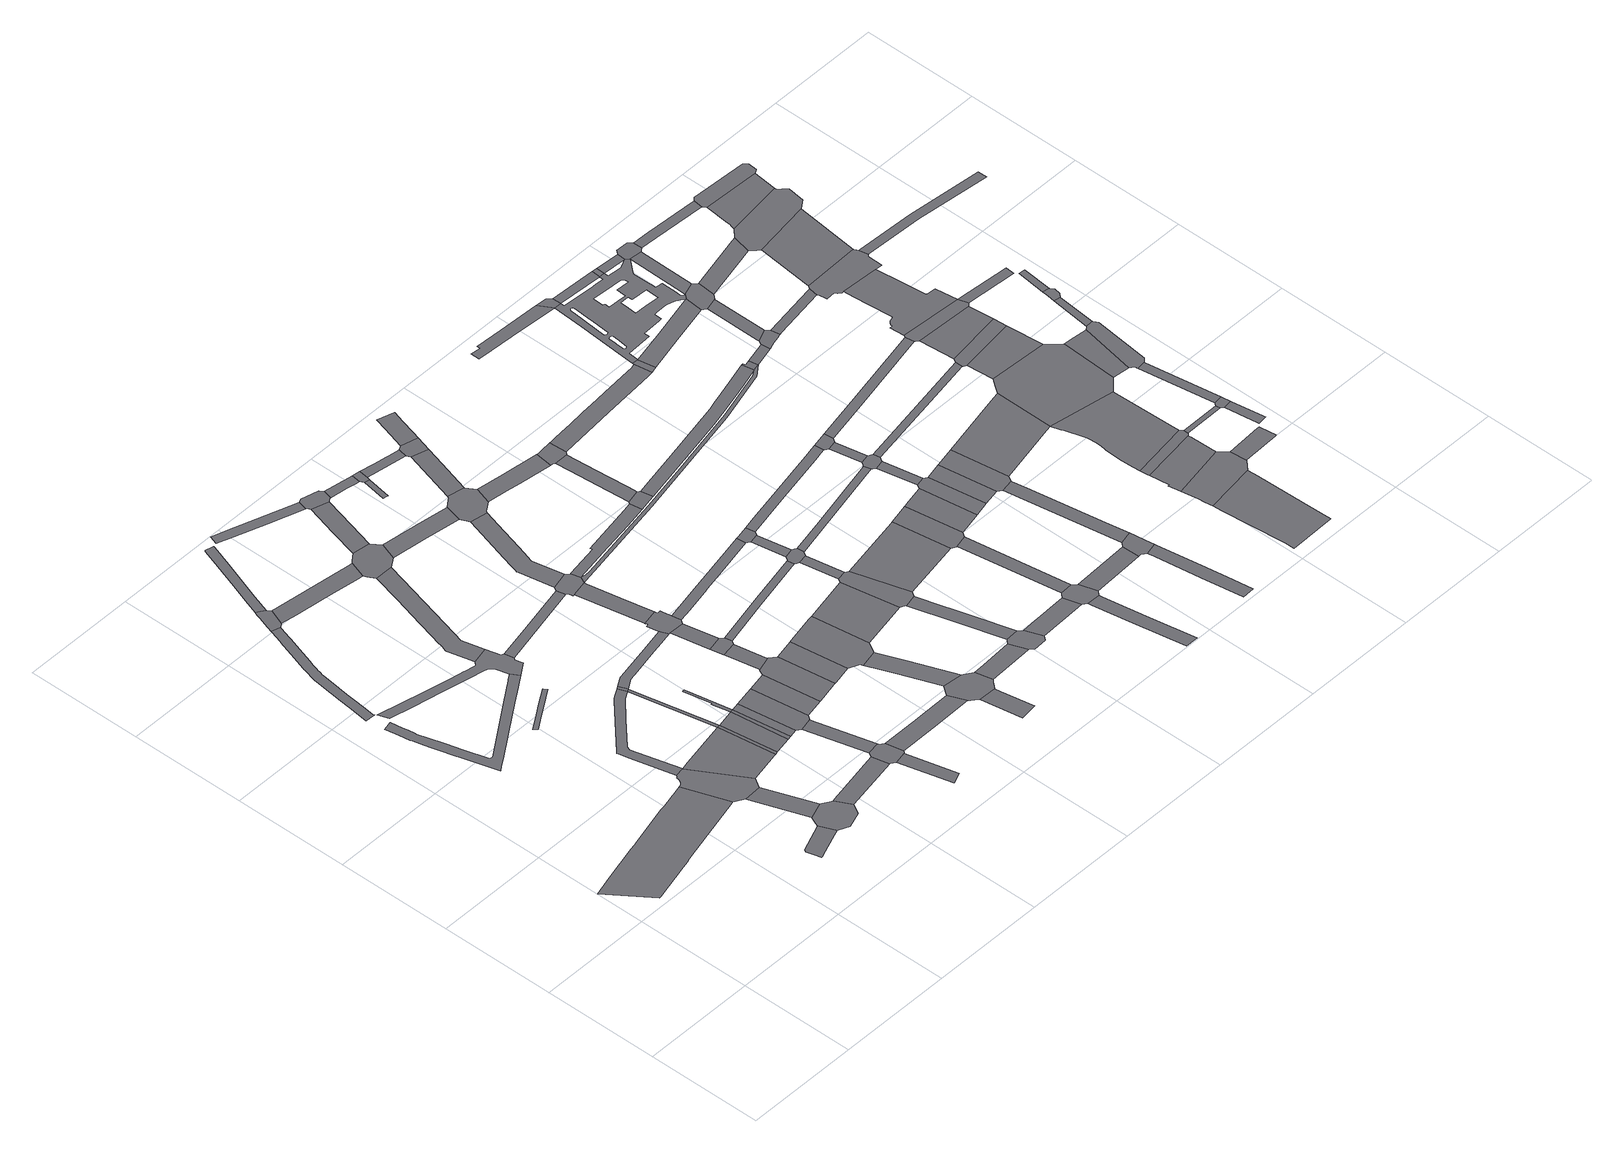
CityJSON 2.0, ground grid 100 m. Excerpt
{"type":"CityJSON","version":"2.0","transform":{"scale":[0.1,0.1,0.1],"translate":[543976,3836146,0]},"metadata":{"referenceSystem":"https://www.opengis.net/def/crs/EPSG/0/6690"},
"CityObjects":{
"road1":{"type":"Road","geometry":[{"type":"MultiSurface","lod":"1","boundaries":[[[0,1,2,3,4,5,6,7,8,9,10,11,12,13,14,15,16,17]]]}]},
"road2":{"type":"Road","attributes":{"RoadStructureAttribute.sectionType":"1"},"geometry":[{"type":"MultiSurface","lod":"1","boundaries":[[[18,19,20,21,22,23,24,25,26]]]}]},
"road3":{"type":"Road","attributes":{"RoadStructureAttribute.sectionType":"1"},"geometry":[{"type":"MultiSurface","lod":"1","boundaries":[[[27,28,29,30,31,32,33,34,35,36,37,38,39,40,41,42,43,44,45,46,47,48,49,50,51,52,53,54,55,56,57,58,59,60,61,62,63,64,65]]]}]},
"road4":{"type":"Road","attributes":{"RoadStructureAttribute.sectionType":"1"},"geometry":[{"type":"MultiSurface","lod":"1","boundaries":[[[66,67,68,69,70,71,72,73,74,75,76,77,78,79,80,81,82,83,84,85,86,87,88,89,90,91,92,93,94,95,96,97,98,99,100,101,102,103,104]]]}]},
"road5":{"type":"Road","geometry":[{"type":"MultiSurface","lod":"1","boundaries":[[[105,106,107,108,109,110,111,112,113,114,115,116,117,118,119,120,0,17,121,122,123,124,125]]]}]},
"road6":{"type":"Road","attributes":{"RoadStructureAttribute.sectionType":"1"},"geometry":[{"type":"MultiSurface","lod":"1","boundaries":[[[123,122,126,127,128]]]}]},
"road7":{"type":"Road","attributes":{"RoadStructureAttribute.sectionType":"1"},"geometry":[{"type":"MultiSurface","lod":"1","boundaries":[[[129,130,131,132,133,134,135,136,137,138,139,140,141,142,143,144,145,146,147,148,149,150,104,103,151,152,153,154,155,156,157,158,159]]]}]},
"road8":{"type":"Road","geometry":[{"type":"MultiSurface","lod":"1","boundaries":[[[160,128,127,161,162,163,18,26,164,165,166,167,168]]]}]},
"road9":{"type":"Road","geometry":[{"type":"MultiSurface","lod":"1","boundaries":[[[169,170,171,172,173,174,175,176,177]]]}]},
"road10":{"type":"Road","geometry":[{"type":"MultiSurface","lod":"1","boundaries":[[[178,179,180,181,182,27,65,183,184,185,186]]]}]},
"road11":{"type":"Road","attributes":{"RoadStructureAttribute.sectionType":"1"},"geometry":[{"type":"MultiSurface","lod":"1","boundaries":[[[187,188,189,190,191,192,193,194,195,196,106,105,197,198,199,200,201,202,203,204,205,206]]]}]},
"road12":{"type":"Road","attributes":{"RoadStructureAttribute.sectionType":"1"},"geometry":[{"type":"MultiSurface","lod":"1","boundaries":[[[207,208,209,105,125,210,211]]]}]},
"road13":{"type":"Road","attributes":{"RoadStructureAttribute.sectionType":"1"},"geometry":[{"type":"MultiSurface","lod":"1","boundaries":[[[212,213,214,215,216,178,186,217,218,219,220,221]]]}]},
"road14":{"type":"Road","attributes":{"RoadStructureAttribute.sectionType":"1"},"geometry":[{"type":"MultiSurface","lod":"1","boundaries":[[[222,223,168,167,224]]]}]},
"road15":{"type":"Road","geometry":[{"type":"MultiSurface","lod":"1","boundaries":[[[225,207,211,226]]]}]},
"road16":{"type":"Road","attributes":{"RoadStructureAttribute.sectionType":"1"},"geometry":[{"type":"MultiSurface","lod":"1","boundaries":[[[227,228,229,230,231,185,184,232,233,234,235,236,237,238,239]]]}]},
"road17":{"type":"Road","attributes":{"RoadStructureAttribute.sectionType":"1"},"geometry":[{"type":"MultiSurface","lod":"1","boundaries":[[[240,206,207,225]]]}]},
"road18":{"type":"Road","attributes":{"RoadStructureAttribute.sectionType":"1"},"geometry":[{"type":"MultiSurface","lod":"1","boundaries":[[[241,242,225,226,243]]]}]},
"road19":{"type":"Road","geometry":[{"type":"MultiSurface","lod":"1","boundaries":[[[244,187,206,240,245]]]}]},
"road20":{"type":"Road","geometry":[{"type":"MultiSurface","lod":"1","boundaries":[[[246,241,243,247]]]}]},
"road21":{"type":"Road","attributes":{"RoadStructureAttribute.sectionType":"1"},"geometry":[{"type":"MultiSurface","lod":"1","boundaries":[[[248,249,250,251,252,253,254,255,256,257,159,158,258,259,260,261,262,263,264]]]}]},
"road22":{"type":"Road","attributes":{"RoadStructureAttribute.sectionType":"1"},"geometry":[{"type":"MultiSurface","lod":"1","boundaries":[[[265,266,246,247,267]]]}]},
"road23":{"type":"Road","attributes":{"RoadStructureAttribute.sectionType":"1"},"geometry":[{"type":"MultiSurface","lod":"1","boundaries":[[[268,269,270,271,272,241,246]]]}]},
"road24":{"type":"Road","attributes":{"RoadStructureAttribute.sectionType":"1"},"geometry":[{"type":"MultiSurface","lod":"1","boundaries":[[[273,274,275,276]]]}]},
"road25":{"type":"Road","geometry":[{"type":"MultiSurface","lod":"1","boundaries":[[[277,278,279,280,281,222,224,282,283,274,273,284,285,286,287]]]}]},
"road26":{"type":"Road","attributes":{"RoadStructureAttribute.sectionType":"1"},"geometry":[{"type":"MultiSurface","lod":"1","boundaries":[[[288,289,279,278]]]}]},
"road27":{"type":"Road","geometry":[{"type":"MultiSurface","lod":"1","boundaries":[[[290,265,267,291,289,288,292,293]]]}]},
"road28":{"type":"Road","attributes":{"RoadStructureAttribute.sectionType":"1"},"geometry":[{"type":"MultiSurface","lod":"1","boundaries":[[[294,295,296,297,298,299,244,245,300,301,302,303,304]]]}]},
"road29":{"type":"Road","attributes":{"RoadStructureAttribute.sectionType":"1"},"geometry":[{"type":"MultiSurface","lod":"1","boundaries":[[[305,306,307,155,154,308,309]]]}]},
"road30":{"type":"Road","attributes":{"RoadStructureAttribute.sectionType":"1"},"geometry":[{"type":"MultiSurface","lod":"1","boundaries":[[[310,290,293,311]]]}]},
"road31":{"type":"Road","geometry":[{"type":"MultiSurface","lod":"1","boundaries":[[[312,313,239,238,314,248,264,315,316,317]]]}]},
"road32":{"type":"Road","attributes":{"RoadStructureAttribute.sectionType":"1"},"geometry":[{"type":"MultiSurface","lod":"1","boundaries":[[[318,319,320,321,322,323,324,325]]]}]},
"road33":{"type":"Road","attributes":{"RoadStructureAttribute.sectionType":"1"},"geometry":[{"type":"MultiSurface","lod":"1","boundaries":[[[326,327,328,287,286,329,330,331]]]}]},
"road34":{"type":"Road","geometry":[{"type":"MultiSurface","lod":"1","boundaries":[[[332,333,310,311,334,335,336,337]]]}]},
"road35":{"type":"Road","attributes":{"RoadStructureAttribute.sectionType":"1"},"geometry":[{"type":"MultiSurface","lod":"1","boundaries":[[[338,339,312,317,340,341]]]}]},
"road36":{"type":"Road","attributes":{"RoadStructureAttribute.sectionType":"1"},"geometry":[{"type":"MultiSurface","lod":"1","boundaries":[[[342,343,344,345,346,347,333,332]]]}]},
"road37":{"type":"Road","geometry":[{"type":"MultiSurface","lod":"1","boundaries":[[[348,349,350,351,344,343,352,353,354]]]}]},
"road38":{"type":"Road","attributes":{"RoadStructureAttribute.sectionType":"1"},"geometry":[{"type":"MultiSurface","lod":"1","boundaries":[[[355,351,350,356]]]}]},
"road39":{"type":"Road","geometry":[{"type":"MultiSurface","lod":"1","boundaries":[[[357,358,359,360,361,362,363,364,365,366,367,368,369,370,371,294,304,372,355,356,373,374,375,376]]]}]},
"road40":{"type":"Road","attributes":{"RoadStructureAttribute.sectionType":"7"},"geometry":[{"type":"MultiSurface","lod":"1","boundaries":[[[377,378,379,380,381,382,383,384,385,386,387,388,389,366,365]]]}]},
"road41":{"type":"Road","geometry":[{"type":"MultiSurface","lod":"1","boundaries":[[[390,391,305,309,392,393,384,383,394,395]]]}]},
"road42":{"type":"Road","attributes":{"RoadStructureAttribute.sectionType":"1"},"geometry":[{"type":"MultiSurface","lod":"1","boundaries":[[[396,337,336,397,398]]]}]},
"road43":{"type":"Road","geometry":[{"type":"MultiSurface","lod":"1","boundaries":[[[399,400,325,324,401,338,341,402,403,404,405,406]]]}]},
"road44":{"type":"Road","attributes":{"RoadStructureAttribute.sectionType":"1"},"geometry":[{"type":"MultiSurface","lod":"1","boundaries":[[[407,316,315,408,409,410]]]}]},
"road45":{"type":"Road","attributes":{"RoadStructureAttribute.sectionType":"1"},"geometry":[{"type":"MultiSurface","lod":"1","boundaries":[[[411,412,413,414,415,416,417,418,391,390,419,420,421,422,423]]]}]},
"road46":{"type":"Road","attributes":{"RoadStructureAttribute.sectionType":"1"},"geometry":[{"type":"MultiSurface","lod":"1","boundaries":[[[424,404,403,425,426,427,428,429]]]}]},
"road47":{"type":"Road","attributes":{"RoadStructureAttribute.sectionType":"1"},"geometry":[{"type":"MultiSurface","lod":"1","boundaries":[[[430,431,432,433,434,435,436]]]}]},
"road48":{"type":"Road","geometry":[{"type":"MultiSurface","lod":"1","boundaries":[[[437,438,439,396,398,440,441,442,443,444,445]]]}]},
"road49":{"type":"Road","attributes":{"RoadStructureAttribute.sectionType":"1"},"geometry":[{"type":"MultiSurface","lod":"1","boundaries":[[[446,443,442,447,448,449,450]]]}]},
"road50":{"type":"Road","geometry":[{"type":"MultiSurface","lod":"1","boundaries":[[[449,326,331,451,452,430,436,453,454,455,456,450]]]}]},
"road51":{"type":"Road","attributes":{"RoadStructureAttribute.sectionType":"1"},"geometry":[{"type":"MultiSurface","lod":"1","boundaries":[[[457,458,459,460,461]]]}]},
"road52":{"type":"Road","geometry":[{"type":"MultiSurface","lod":"1","boundaries":[[[429,428,457,461,462,463]]]}]},
"road53":{"type":"Road","attributes":{"RoadStructureAttribute.sectionType":"1"},"geometry":[{"type":"MultiSurface","lod":"1","boundaries":[[[464,465,354,353,466,467]]]}]},
"road54":{"type":"Road","geometry":[{"type":"MultiSurface","lod":"1","boundaries":[[[468,469,470,410,409,471,411,423,472,473,474,475,476,477]]]}]},
"road55":{"type":"Road","attributes":{"RoadStructureAttribute.sectionType":"1"},"geometry":[{"type":"MultiSurface","lod":"1","boundaries":[[[478,479,480,481,376,375,482,483,484,485,486]]]}]},
"road56":{"type":"Road","attributes":{"RoadStructureAttribute.sectionType":"1"},"geometry":[{"type":"MultiSurface","lod":"1","boundaries":[[[487,488,489,490,491,395,394,492,493,494]]]}]},
"road57":{"type":"Road","attributes":{"RoadStructureAttribute.sectionType":"1"},"geometry":[{"type":"MultiSurface","lod":"1","boundaries":[[[495,496,497,463,462,498,499,500]]]}]},
"road58":{"type":"Road","attributes":{"RoadStructureAttribute.sectionType":"1"},"geometry":[{"type":"MultiSurface","lod":"1","boundaries":[[[501,502,456,455,503,504]]]}]},
"road59":{"type":"Road","attributes":{"RoadStructureAttribute.sectionType":"1"},"geometry":[{"type":"MultiSurface","lod":"1","boundaries":[[[505,437,445,506]]]}]},
"road60":{"type":"Road","attributes":{"RoadStructureAttribute.sectionType":"1"},"geometry":[{"type":"MultiSurface","lod":"1","boundaries":[[[507,468,477,508,509]]]}]},
"road61":{"type":"Road","geometry":[{"type":"MultiSurface","lod":"1","boundaries":[[[510,511,500,499,512,507,509,513]]]}]},
"road62":{"type":"Road","attributes":{"RoadStructureAttribute.sectionType":"1"},"geometry":[{"type":"MultiSurface","lod":"1","boundaries":[[[514,475,474,515,516,517,518]]]}]},
"road63":{"type":"Road","geometry":[{"type":"MultiSurface","lod":"1","boundaries":[[[519,520,521,501,504,522,523,524,525,526]]]}]},
"road64":{"type":"Road","attributes":{"RoadStructureAttribute.sectionType":"1"},"geometry":[{"type":"MultiSurface","lod":"1","boundaries":[[[527,528,529,530,531,532,533,520,519]]]}]},
"road65":{"type":"Road","geometry":[{"type":"MultiSurface","lod":"1","boundaries":[[[534,535,505,506,536,532,531,537,538,539]]]}]},
"road66":{"type":"Road","attributes":{"RoadStructureAttribute.sectionType":"1"},"geometry":[{"type":"MultiSurface","lod":"1","boundaries":[[[540,541,535,534]]]}]},
"road67":{"type":"Road","attributes":{"RoadStructureAttribute.sectionType":"1"},"geometry":[{"type":"MultiSurface","lod":"1","boundaries":[[[542,543,510,513,544,545,546]]]}]},
"road68":{"type":"Road","geometry":[{"type":"MultiSurface","lod":"1","boundaries":[[[547,548,549,550,551,552,464,467,553,554,541,540,555,556,557,558]]]}]},
"road69":{"type":"Road","attributes":{"RoadStructureAttribute.sectionType":"1"},"geometry":[{"type":"MultiSurface","lod":"1","boundaries":[[[559,560,550,549]]]}]},
"road70":{"type":"Road","geometry":[{"type":"MultiSurface","lod":"1","boundaries":[[[561,562,478,486,563,560,559,564]]]}]},
"road71":{"type":"Road","geometry":[{"type":"MultiSurface","lod":"1","boundaries":[[[565,566,567,568,487,494,569,570,571]]]}]},
"road72":{"type":"Road","attributes":{"RoadStructureAttribute.sectionType":"1"},"geometry":[{"type":"MultiSurface","lod":"1","boundaries":[[[572,573,574,567,566,575,576,577,578]]]}]},
"road73":{"type":"Road","geometry":[{"type":"MultiSurface","lod":"1","boundaries":[[[579,580,581,518,517,582,583,572,578,584]]]}]},
"road74":{"type":"Road","attributes":{"RoadStructureAttribute.sectionType":"1"},"geometry":[{"type":"MultiSurface","lod":"1","boundaries":[[[585,586,526,525,587,588]]]}]},
"road75":{"type":"Road","attributes":{"RoadStructureAttribute.sectionType":"1"},"geometry":[{"type":"MultiSurface","lod":"1","boundaries":[[[589,590,591,539,538,592,593]]]}]},
"road76":{"type":"Road","geometry":[{"type":"MultiSurface","lod":"1","boundaries":[[[594,595,596,597,598,599,600,601,602,603,604,605,394,383]]]}]},
"road77":{"type":"Road","attributes":{"RoadStructureAttribute.sectionType":"1"},"geometry":[{"type":"MultiSurface","lod":"1","boundaries":[[[606,607,608,609,610,611,612,613]]]}]},
"road78":{"type":"Road","geometry":[{"type":"MultiSurface","lod":"1","boundaries":[[[614,615,616,585,588,617,606,613,618,619,620]]]}]},
"road79":{"type":"Road","attributes":{"RoadStructureAttribute.sectionType":"1"},"geometry":[{"type":"MultiSurface","lod":"1","boundaries":[[[621,622,558,557,623,624]]]}]},
"road80":{"type":"Road","attributes":{"RoadStructureAttribute.sectionType":"1"},"geometry":[{"type":"MultiSurface","lod":"1","boundaries":[[[625,626,627,615,614]]]}]},
"road81":{"type":"Road","attributes":{"RoadStructureAttribute.sectionType":"1"},"geometry":[{"type":"MultiSurface","lod":"1","boundaries":[[[628,629,630,631,632,561,564,633,634,635,636]]]}]},
"road82":{"type":"Road","geometry":[{"type":"MultiSurface","lod":"1","boundaries":[[[637,638,589,593,639,627,626,640,641,642]]]}]},
"road83":{"type":"Road","attributes":{"RoadStructureAttribute.sectionType":"1"},"geometry":[{"type":"MultiSurface","lod":"1","boundaries":[[[643,644,645,646,647,648,649,650,651,652,653,654,655,579,584,656,657,658,659,660,661,662,663]]]}]},
"road84":{"type":"Road","attributes":{"RoadStructureAttribute.sectionType":"1"},"geometry":[{"type":"MultiSurface","lod":"1","boundaries":[[[664,665,620,619,666]]]}]},
"road85":{"type":"Road","attributes":{"RoadStructureAttribute.sectionType":"1"},"geometry":[{"type":"MultiSurface","lod":"1","boundaries":[[[667,668,669,670,637,642,671,672]]]}]},
"road86":{"type":"Road","attributes":{"RoadStructureAttribute.sectionType":"1"},"geometry":[{"type":"MultiSurface","lod":"1","boundaries":[[[673,674,675,676,677,678,679,680,681,571,570,682,683,684,685,686,687,688,599]]]}]},
"road87":{"type":"Road","geometry":[{"type":"MultiSurface","lod":"1","boundaries":[[[689,690,667,672,691,692]]]}]},
"road88":{"type":"Road","attributes":{"RoadStructureAttribute.sectionType":"1"},"geometry":[{"type":"MultiSurface","lod":"1","boundaries":[[[693,694,690,689]]]}]},
"road89":{"type":"Road","attributes":{"RoadStructureAttribute.sectionType":"1"},"geometry":[{"type":"MultiSurface","lod":"1","boundaries":[[[695,696,697,698,699,700,701,702,703,704,705]]]}]},
"road90":{"type":"Road","geometry":[{"type":"MultiSurface","lod":"1","boundaries":[[[706,707,708,709,710,621,624,711,712,713,694,693,714,715,716,717]]]}]},
"road91":{"type":"Road","attributes":{"RoadStructureAttribute.sectionType":"1"},"geometry":[{"type":"MultiSurface","lod":"1","boundaries":[[[718,719,708,707]]]}]},
"road92":{"type":"Road","geometry":[{"type":"MultiSurface","lod":"1","boundaries":[[[720,721,722,723,664,666,724,700,699]]]}]},
"road93":{"type":"Road","geometry":[{"type":"MultiSurface","lod":"1","boundaries":[[[725,726,628,636,727,719,718,728]]]}]},
"road94":{"type":"Road","attributes":{"RoadStructureAttribute.sectionType":"1"},"geometry":[{"type":"MultiSurface","lod":"1","boundaries":[[[729,692,691,730]]]}]},
"road95":{"type":"Road","attributes":{"RoadStructureAttribute.sectionType":"1"},"geometry":[{"type":"MultiSurface","lod":"1","boundaries":[[[731,732,733,734,735,723,722]]]}]},
"road96":{"type":"Road","attributes":{"RoadStructureAttribute.sectionType":"1"},"geometry":[{"type":"MultiSurface","lod":"1","boundaries":[[[736,737,738,739,740,741,742,743,744]]]}]},
"road97":{"type":"Road","geometry":[{"type":"MultiSurface","lod":"1","boundaries":[[[745,643,663,746,747,748,749]]]}]},
"road98":{"type":"Road","geometry":[{"type":"MultiSurface","lod":"1","boundaries":[[[750,729,730,751,734,733,752,753]]]}]},
"road99":{"type":"Road","geometry":[{"type":"MultiSurface","lod":"1","boundaries":[[[744,743,754,755,756,757,758]]]}]},
"road100":{"type":"Road","geometry":[{"type":"MultiSurface","lod":"1","boundaries":[[[759,760,673,599,598,761]]]}]},
"road101":{"type":"Road","attributes":{"RoadStructureAttribute.sectionType":"1"},"geometry":[{"type":"MultiSurface","lod":"1","boundaries":[[[762,763,747,746,764,765]]]}]},
"road102":{"type":"Road","attributes":{"RoadStructureAttribute.sectionType":"1"},"geometry":[{"type":"MultiSurface","lod":"1","boundaries":[[[766,767,768,750,753,769,770,771]]]}]},
"road103":{"type":"Road","attributes":{"RoadStructureAttribute.sectionType":"1"},"geometry":[{"type":"MultiSurface","lod":"1","boundaries":[[[772,717,716,773]]]}]},
"road104":{"type":"Road","attributes":{"RoadStructureAttribute.sectionType":"1"},"geometry":[{"type":"MultiSurface","lod":"1","boundaries":[[[774,775,761,598,776,777]]]}]},
"road105":{"type":"Road","attributes":{"RoadStructureAttribute.sectionType":"1"},"geometry":[{"type":"MultiSurface","lod":"1","boundaries":[[[778,779,725,728,780,781,782]]]}]},
"road106":{"type":"Road","geometry":[{"type":"MultiSurface","lod":"1","boundaries":[[[783,754,743,784,785,786,745,749,787,788,789,790,791,792,793,794,795,796,797,798,799,800,801,762,802,803,804,805,806,807,808,809,810,811,812,813,814,815,816,817,818,819,820,821,822],[823,824,825,826,827,828,829,830,831,832,833,834,835,836,837,838],[839,840,841,842,843,844,845,846,847,848,849,850,851,852,853,854],[855,856,857,858,859,860,861,862,863,864,865,866,867,868,869],[870,871,872,873,874,875,876,877,878,879,880,881,882,883,884,885,886,887,888,889,890]]]}]},
"road107":{"type":"Road","geometry":[{"type":"MultiSurface","lod":"1","boundaries":[[[755,754,819,891]]]}]},
"road108":{"type":"Road","attributes":{"function":"1"},"geometry":[{"type":"MultiSurface","lod":"1","boundaries":[[[892,893,894,895,896,897,898,899,900,901,902]]]}]},
"road109":{"type":"Road","geometry":[{"type":"MultiSurface","lod":"1","boundaries":[[[903,904,905,774,777,906,907,908,909,910,911]]]}]},
"road110":{"type":"Road","geometry":[{"type":"MultiSurface","lod":"1","boundaries":[[[912,913,914,915,897,896,916,917]]]}]},
"road111":{"type":"Road","attributes":{"RoadStructureAttribute.sectionType":"1"},"geometry":[{"type":"MultiSurface","lod":"1","boundaries":[[[918,919,920,921,905,904]]]}]},
"road112":{"type":"Road","attributes":{"function":"1"},"geometry":[{"type":"MultiSurface","lod":"1","boundaries":[[[922,923,924,925,926,913,912]]]}]},
"road113":{"type":"Road","geometry":[{"type":"MultiSurface","lod":"1","boundaries":[[[891,819,818,927]]]}]},
"road114":{"type":"Road","geometry":[{"type":"MultiSurface","lod":"1","boundaries":[[[928,929,930,931,924,923,932,933]]]}]},
"road115":{"type":"Road","geometry":[{"type":"MultiSurface","lod":"1","boundaries":[[[934,935,802,762,765,936,937,920,919,938,939]]]}]},
"road116":{"type":"Road","attributes":{"function":"1"},"geometry":[{"type":"MultiSurface","lod":"1","boundaries":[[[771,940,941,942,943,944,945,946,947,948,949,950,930,929,951,952,953]]]}]},
"road117":{"type":"Road","geometry":[{"type":"MultiSurface","lod":"1","boundaries":[[[927,818,954,814,955]]]}]},
"road118":{"type":"Road","geometry":[{"type":"MultiSurface","lod":"1","boundaries":[[[813,956,802,935,957]]]}]},
"road119":{"type":"Road","attributes":{"RoadStructureAttribute.sectionType":"1"},"geometry":[{"type":"MultiSurface","lod":"1","boundaries":[[[958,959,911,910,960,961]]]}]},
"road120":{"type":"Road","geometry":[{"type":"MultiSurface","lod":"1","boundaries":[[[962,963,964,955,814,813,957,965,966,967,968,969]]]}]},
"road121":{"type":"Road","geometry":[{"type":"MultiSurface","lod":"1","boundaries":[[[970,971,766,771,953,972,973,974,975,976]]]}]},
"road122":{"type":"Road","attributes":{"RoadStructureAttribute.sectionType":"1"},"geometry":[{"type":"MultiSurface","lod":"1","boundaries":[[[977,978,917,916,979,980,981]]]}]},
"road123":{"type":"Road","attributes":{"RoadStructureAttribute.sectionType":"1"},"geometry":[{"type":"MultiSurface","lod":"1","boundaries":[[[982,983,939,938,984]]]}]},
"road124":{"type":"Road","attributes":{"RoadStructureAttribute.sectionType":"1"},"geometry":[{"type":"MultiSurface","lod":"1","boundaries":[[[985,933,932,986,987,988]]]}]},
"road125":{"type":"Road","attributes":{"function":"3","RoadStructureAttribute.sectionType":"1"},"geometry":[{"type":"MultiSurface","lod":"1","boundaries":[[[989,990,970,976]]]}]},
"road126":{"type":"Road","geometry":[{"type":"MultiSurface","lod":"1","boundaries":[[[991,992,993,772,773,994,990,989]]]}]},
"road127":{"type":"Road","attributes":{"function":"3","RoadStructureAttribute.sectionType":"1"},"geometry":[{"type":"MultiSurface","lod":"1","boundaries":[[[995,992,991,996]]]}]},
"road128":{"type":"Road","geometry":[{"type":"MultiSurface","lod":"1","boundaries":[[[997,998,778,782,999,995,996,1000,1001,1002]]]}]},
"road129":{"type":"Road","attributes":{"RoadStructureAttribute.sectionType":"1"},"geometry":[{"type":"MultiSurface","lod":"1","boundaries":[[[1003,1004,967,966,1005,1006,1007]]]}]},
"road130":{"type":"Road","attributes":{"RoadStructureAttribute.sectionType":"1"},"geometry":[{"type":"MultiSurface","lod":"1","boundaries":[[[1008,1009,1010,1011,1012,1013,1014]]]}]},
"road131":{"type":"Road","attributes":{"function":"3","RoadStructureAttribute.sectionType":"7"},"geometry":[{"type":"MultiSurface","lod":"1","boundaries":[[[1015,1016,1017,1018,1019,1020,1021,1022,1023,1024,1025,1026,1027,1028,1029,1030,1031,1032,1033,1034,1035,1036,997,1002,1037,1038,1039,1040,1041,1042,1043]]]}]},
"road132":{"type":"Road","geometry":[{"type":"MultiSurface","lod":"1","boundaries":[[[1044,1045,1046,988,987,1010,1009]]]}]},
"road133":{"type":"Road","geometry":[{"type":"MultiSurface","lod":"1","boundaries":[[[1047,1048,1049,958,961,1050,1051,1052,1053,1054,1055,1015,1043,1056,1057,1058,1059,1060,1061,1062]]]}]},
"road134":{"type":"Road","attributes":{"RoadStructureAttribute.sectionType":"1"},"geometry":[{"type":"MultiSurface","lod":"1","boundaries":[[[1063,1064,1045,1044]]]}]},
"road135":{"type":"Road","geometry":[{"type":"MultiSurface","lod":"1","boundaries":[[[1065,974,973,1066,1067,1068]]]}]},
"road136":{"type":"Road","attributes":{"function":"3","RoadStructureAttribute.sectionType":"1"},"geometry":[{"type":"MultiSurface","lod":"1","boundaries":[[[1069,1070,1071,1049,1048]]]}]},
"road137":{"type":"Road","geometry":[{"type":"MultiSurface","lod":"1","boundaries":[[[1072,1073,1074,1075,1076,1068,1067,1077,1078,1064,1063,1079,1080]]]}]},
"road138":{"type":"Road","geometry":[{"type":"MultiSurface","lod":"1","boundaries":[[[1081,1082,1083,1084,1085,1086,982,984,1087,1088,1070,1069,1089,1090,1091]]]}]},
"road139":{"type":"Road","attributes":{"RoadStructureAttribute.sectionType":"1"},"geometry":[{"type":"MultiSurface","lod":"1","boundaries":[[[1092,1002,1001,1093,1094]]]}]},
"road140":{"type":"Road","attributes":{"RoadStructureAttribute.sectionType":"1"},"geometry":[{"type":"MultiSurface","lod":"1","boundaries":[[[1095,1075,1074,1096]]]}]},
"road141":{"type":"Road","attributes":{"function":"3","RoadStructureAttribute.sectionType":"1"},"geometry":[{"type":"MultiSurface","lod":"1","boundaries":[[[1097,1098,1099,1100,1086,1085,1101]]]}]},
"road142":{"type":"Road","geometry":[{"type":"MultiSurface","lod":"1","boundaries":[[[1102,1103,1104,1095,1096,1105,1106,1107]]]}]},
"road143":{"type":"Road","geometry":[{"type":"MultiSurface","lod":"1","boundaries":[[[1108,1109,1110,1007,1006,1111,1112,1097,1101,1113,1114,1115,1116,1117,1118,1119]]]}]},
"road144":{"type":"Road","attributes":{"RoadStructureAttribute.sectionType":"1"},"geometry":[{"type":"MultiSurface","lod":"1","boundaries":[[[1120,1102,1107,1121]]]}]},
"road145":{"type":"Road","attributes":{"RoadStructureAttribute.sectionType":"1"},"geometry":[{"type":"MultiSurface","lod":"1","boundaries":[[[1122,1123,1062,1061,1124,1125,1126,1127]]]}]}
},
"vertices":[
[1229,1741,0],[1145,1720,0],[1133,1718,0],[1005,1685,0],[960,1680,0],[580,1582,0],[556,1575,0],[518,1566,0],[182,1480,0],[4,1429,0],[273,1070,0],[282,1072,0],[621,1158,0],[681,1174,0],[716,1183,0],[1062,1271,0],[1359,1348,0],[1368,1351,0],
[1589,728,0],[1342,629,0],[1330,610,0],[1347,554,0],[1367,486,0],[1372,488,0],[1476,527,0],[1597,573,0],[1648,592,0],
[473,5014,0],[469,5002,0],[436,4895,0],[435,4894,0],[433,4885,0],[375,4703,0],[337,4581,0],[335,4574,0],[333,4564,0],[300,4437,0],[297,4415,0],[278,4256,0],[269,4177,0],[255,4063,0],[243,3953,0],[234,3876,0],[323,3876,0],[316,3888,0],[322,3944,0],[336,4063,0],[348,4168,0],[358,4257,0],[365,4315,0],[379,4426,0],[379,4430,0],[380,4439,0],[385,4457,0],[390,4476,0],[394,4491,0],[398,4507,0],[403,4523,0],[412,4551,0],[425,4592,0],[458,4695,0],[507,4856,0],[509,4861,0],[513,4876,0],[544,4978,0],[548,4990,0],
[1271,3428,0],[1264,3423,0],[1233,3401,0],[1229,3399,0],[1039,3271,0],[820,3122,0],[561,2947,0],[558,2948,0],[549,2952,0],[533,2958,0],[476,3157,0],[435,3300,0],[399,3429,0],[373,3516,0],[372,3529,0],[361,3593,0],[353,3638,0],[336,3740,0],[259,3721,0],[266,3678,0],[279,3599,0],[294,3508,0],[300,3490,0],[318,3424,0],[339,3351,0],[362,3271,0],[386,3182,0],[410,3099,0],[447,2969,0],[479,2856,0],[492,2810,0],[526,2833,0],[597,2880,0],[812,3024,0],[982,3138,0],[1151,3250,0],[1165,3259,0],[1332,3371,0],[1286,3439,0],
[1386,1851,0],[1307,1835,0],[1292,1821,0],[1287,1820,0],[1286,1809,0],[1285,1803,0],[1283,1792,0],[1278,1780,0],[1274,1774,0],[1271,1769,0],[1266,1763,0],[1261,1757,0],[1255,1752,0],[1251,1749,0],[1243,1745,0],[1239,1743,0],[1385,1341,0],[1455,1300,0],[1611,1310,0],[1628,1340,0],[1661,1397,0],
[1463,1279,0],[1631,820,0],[1773,870,0],
[1191,3678,0],[1186,3679,0],[1093,3698,0],[1091,3698,0],[1040,3709,0],[957,3726,0],[853,3748,0],[722,3776,0],[562,3810,0],[333,3860,0],[366,3768,0],[567,3725,0],[824,3672,0],[1024,3630,0],[1032,3629,0],[1095,3616,0],[1161,3603,0],[1186,3597,0],[1206,3592,0],[1223,3588,0],[1256,3556,0],[1258,3555,0],[1373,3399,0],[1439,3443,0],[1422,3510,0],[1435,3528,0],[1417,3608,0],[1395,3621,0],[1394,3621,0],[1363,3743,0],[1218,3706,0],
[1837,834,0],[1608,771,0],[1601,755,0],[1592,734,0],[1744,552,0],[1885,600,0],[1929,683,0],[1930,684,0],[1861,822,0],
[989,2904,0],[994,2897,0],[1114,2974,0],[1219,3041,0],[1353,3128,0],[1332,3158,0],[1197,3075,0],[1093,3006,0],[972,2928,0],
[542,5231,0],[531,5199,0],[522,5169,0],[499,5097,0],[486,5057,0],[579,5011,0],[581,5012,0],[634,5154,0],[610,5187,0],
[1690,2760,0],[1620,2719,0],[1604,2709,0],[1589,2694,0],[1430,2542,0],[1197,2321,0],[1186,2310,0],[1190,2296,0],[1213,2204,0],[1308,1836,0],[1385,1853,0],[1327,2077,0],[1278,2266,0],[1278,2268,0],[1290,2299,0],[1290,2301,0],[1495,2498,0],[1649,2645,0],[1713,2682,0],[1720,2687,0],
[1875,1951,0],[1868,1950,0],[1459,1866,0],[1926,1451,0],[1945,1455,0],
[781,5931,0],[778,5924,0],[719,5752,0],[643,5530,0],[587,5364,0],[662,5342,0],[719,5512,0],[786,5707,0],[850,5900,0],[854,5912,0],
[2383,923,0],[1881,826,0],[2419,777,0],
[1901,1956,0],[1970,1460,0],
[1329,5061,0],[1327,5062,0],[1215,5076,0],[954,5111,0],[635,5153,0],[723,4992,0],[942,4962,0],[1048,4947,0],[1242,4922,0],[1308,4913,0],[1322,4911,0],[1342,4908,0],[1388,5054,0],
[1743,2696,0],
[2057,1988,0],[2012,1979,0],[2119,1490,0],
[1712,2774,0],[1742,2700,0],
[2085,1994,0],[2155,1498,0],
[1391,4817,0],[1325,4561,0],[1248,4266,0],[1209,4118,0],[1190,4044,0],[1177,3993,0],[1163,3942,0],[1161,3933,0],[1164,3922,0],[1211,3734,0],[1352,3786,0],[1314,3933,0],[1334,4005,0],[1340,4025,0],[1370,4141,0],[1404,4268,0],[1547,4815,0],
[2157,2009,0],[2090,1995,0],[2228,1513,0],
[2006,2394,0],[1996,2392,0],[1986,2390,0],[2034,2148,0],[2024,2146,0],
[2573,773,0],[2467,749,0],[2582,295,0],[2681,336,0],
[2519,972,0],[2517,981,0],[2407,961,0],[2404,956,0],[2401,951,0],[2427,779,0],[2466,751,0],[2576,776,0],[2579,780,0],[2588,791,0],[2557,941,0],
[2376,1511,0],[2269,1485,0],
[2333,2045,0],[2268,1487,0],[2377,1514,0],[2403,1551,0],
[2339,2938,0],[2339,2937,0],[2087,2883,0],[1808,2825,0],[1792,2822,0],[1776,2812,0],[1828,2751,0],[1919,2770,0],[2153,2819,0],[2210,2831,0],[2369,2864,0],
[2158,3771,0],[1931,3720,0],[1674,3663,0],[1803,3610,0],[2176,3693,0],
[2499,2079,0],[2570,1586,0],
[1471,5117,0],[1408,5069,0],[1357,4880,0],[1629,4872,0],[1679,5019,0],[1624,5101,0],
[1346,5850,0],[1103,5934,0],[915,5997,0],[892,5921,0],[1027,5874,0],[1291,5784,0],[1591,5684,0],[1609,5762,0],
[3229,950,0],[2914,946,0],[2908,946,0],[2910,796,0],[3258,801,0],[3286,801,0],
[2658,2165,0],[2523,2125,0],[2611,1594,0],[2762,1626,0],[2784,1630,0],[2712,2125,0],
[1612,5648,0],[1539,5374,0],[1684,5329,0],[1757,5606,0],
[2651,2170,0],[2595,2446,0],[2470,2422,0],[2477,2389,0],[2526,2139,0],[2527,2133,0],
[2604,2541,0],[2590,2550,0],[2573,2563,0],[2447,2538,0],[2611,2472,0],[2617,2480,0],[2605,2540,0],
[2382,2867,0],[2511,2863,0],
[2518,2996,0],[2513,3019,0],[2501,3073,0],[2490,3071,0],[2476,3069,0],[2470,3087,0],[2472,3088,0],[2471,3095,0],[2468,3095,0],[2335,3069,0],[2332,3068,0],[2333,3061,0],[2337,3061,0],[2340,3041,0],[2317,3036,0],[2372,2865,0],[2523,2883,0],[2531,2896,0],[2535,2897,0],[2522,2977,0],
[2412,3379,0],[2356,3658,0],[2358,3659,0],[2358,3660,0],[2357,3667,0],[2355,3667,0],[2353,3674,0],[2220,3646,0],[2221,3640,0],[2218,3640,0],[2220,3632,0],[2222,3632,0],[2278,3351,0],
[2328,3838,0],[2180,3802,0],[2194,3679,0],[2201,3642,0],[2381,3733,0],[2360,3811,0],
[2888,2162,0],[2797,1633,0],[2960,1667,0],
[1646,5777,0],[1618,5766,0],[1598,5681,0],[1790,5630,0],[1796,5629,0],[1815,5709,0],[1810,5715,0],[1793,5738,0],
[2000,4976,0],[1923,4834,0],[2248,4789,0],[2283,4939,0],
[2285,4710,0],[2162,4275,0],[2158,4262,0],[2141,4204,0],[2124,4142,0],[2122,4134,0],[2117,4115,0],[2120,4099,0],[2272,4113,0],[2298,4207,0],[2318,4277,0],[2394,4546,0],[2433,4684,0],
[2038,5671,0],[1945,5605,0],[2025,5592,0],[2049,5588,0],[2060,5586,0],[2072,5665,0],
[3357,744,0],[3358,736,0],[3419,387,0],[3568,407,0],[3515,693,0],[3507,736,0],[3509,737,0],
[3190,2225,0],[3159,2219,0],[2906,2166,0],[3040,1632,0],[3050,1627,0],[3058,1606,0],[3210,1642,0],[3228,1673,0],[3261,1730,0],
[3306,1397,0],[3111,1474,0],[3151,1373,0],[3286,1033,0],[3456,1016,0],
[3302,787,0],[3349,750,0],[3527,760,0],[3552,790,0],[3572,812,0],[3539,961,0],
[2080,5552,0],[2045,5340,0],[2067,5336,0],[2089,5332,0],[2124,5544,0],
[2129,5575,0],[2139,5654,0],
[3505,2743,0],[3068,2645,0],[3035,2576,0],[3514,2683,0],
[2369,5008,0],[2365,4994,0],[2344,4980,0],[2272,4738,0],[2437,4699,0],[2458,4713,0],[2520,4754,0],[2565,4900,0],[2532,4955,0],[2516,4982,0],
[3434,3169,0],[3300,3141,0],[2882,3053,0],[2878,3052,0],[2650,2921,0],[2891,2973,0],[2899,2974,0],[3069,3010,0],[3443,3090,0],
[3186,3982,0],[3110,3967,0],[2652,3883,0],[2657,3863,0],[2364,3812,0],[2745,3797,0],[3013,3843,0],[3205,3880,0],
[2409,5609,0],[2384,5613,0],[2269,5632,0],[2181,5566,0],[2483,5516,0],[2497,5594,0],
[3919,981,0],[3641,966,0],[3972,833,0],[3977,832,0],
[3591,2309,0],[3686,1816,0],
[2500,5479,0],[2596,5267,0],[2643,5439,0],
[2538,5616,0],[2499,5594,0],[2500,5480,0],[2682,5576,0],
[2807,4868,0],[2696,4731,0],[2820,4715,0],[3105,4676,0],[3125,4827,0],
[4065,1021,0],[3953,1017,0],[3948,1013,0],[4013,798,0],[4126,806,0],[4130,810,0],[4159,843,0],[4103,990,0],
[4062,1034,0],[3967,1364,0],[3920,1527,0],[3903,1587,0],[3839,1816,0],[3731,1789,0],[3841,1406,0],
[3692,2356,0],[3612,2341,0],[3730,1793,0],[3842,1821,0],[3866,1857,0],[3721,2339,0],
[3632,2680,0],[3552,2667,0],
[2623,5923,0],[2593,5816,0],[2700,5642,0],[2738,5776,0],[2768,5882,0],
[3642,2779,0],[3631,2784,0],[3610,2795,0],[3530,2775,0],[3515,2754,0],[3508,2743,0],[3518,2682,0],[3530,2676,0],[3647,2706,0],[3651,2714,0],[3656,2715,0],[3648,2776,0],
[3556,3084,0],[3477,3067,0],
[3560,3195,0],[3453,3173,0],[3455,3082,0],[3576,3117,0],
[3331,4018,0],[3318,4029,0],[3200,4000,0],[3193,3992,0],[3312,3900,0],[3359,3909,0],[3338,4012,0],
[3145,4663,0],[3156,4533,0],[3176,4285,0],[3311,4110,0],[3297,4286,0],[3279,4493,0],[3265,4663,0],
[3276,4836,0],[3185,4827,0],[3145,4824,0],[3137,4672,0],[3145,4665,0],[3284,4687,0],
[4538,1012,0],[4194,995,0],[4402,854,0],[4584,863,0],
[4310,2453,0],[4295,2449,0],[3957,2383,0],[3962,1875,0],[4388,1954,0],
[2377,3679,0],[3268,3844,0],[4323,4067,0],[4789,4194,0],[4888,4268,0],[4829,4253,0],[4774,4219,0],[4337,4097,0],[3666,3955,0],[3262,3869,0],[2471,3728,0],[2424,3723,0],
[4622,835,0],[4628,800,0],[4687,461,0],[4766,9,0],[4878,11,0],[4804,440,0],[4739,802,0],[4735,832,0],
[4685,1057,0],[4575,1051,0],[4570,1046,0],[4619,837,0],[4739,837,0],[4769,870,0],[4722,1021,0],
[4605,2995,0],[3952,2843,0],[3953,2783,0],[4621,2933,0],
[4684,1063,0],[4544,1958,0],[4432,1934,0],
[4534,3402,0],[4455,3386,0],[4438,3382,0],[3948,3278,0],[3676,3220,0],[3949,3196,0],[4454,3304,0],[4472,3307,0],[4543,3322,0],
[4494,2495,0],[4464,2488,0],[4429,1935,0],[4542,1965,0],[4560,1988,0],[4572,2003,0],
[4294,4933,0],[4263,4926,0],[4261,4925,0],[4209,4921,0],[3932,4896,0],[3850,4889,0],[3785,4883,0],[3671,4872,0],[3520,4859,0],[3418,4850,0],[3414,4849,0],[3348,4843,0],[3306,4839,0],[3290,4687,0],[3798,4734,0],[3862,4740,0],[3934,4747,0],[4195,4770,0],[4282,4777,0],[4296,4779,0],[4318,4784,0],
[5226,1044,0],[5010,1034,0],[5231,894,0],
[4702,2542,0],[4692,2540,0],[4516,2500,0],[4512,2499,0],[4623,2014,0],[4777,2047,0],
[4807,4354,0],[4609,4299,0],[4486,4266,0],[4378,4235,0],[4314,4217,0],[3940,4138,0],[3837,4117,0],[3723,4093,0],[3407,4026,0],[3631,3964,0],[3941,4030,0],[4019,4047,0],[4207,4086,0],[4382,4129,0],[4499,4160,0],[4667,4207,0],
[4799,2592,0],[4721,2576,0],[4907,2076,0],[4832,2573,0],
[4732,2929,0],[4655,2910,0],
[5502,227,0],[5462,502,0],[5414,808,0],[5403,874,0],[5401,889,0],[5297,865,0],[5298,858,0],[5305,807,0],[5365,410,0],[5421,46,0],[5529,53,0],
[4731,3032,0],[4708,3046,0],[4629,3029,0],[4614,3007,0],[4606,2996,0],[4622,2933,0],[4630,2928,0],[4651,2912,0],[4731,2932,0],[4747,2954,0],[4755,2966,0],[4743,3025,0],
[4654,3317,0],[4575,3301,0],
[5387,977,0],[5373,1066,0],[5367,1105,0],[5260,1080,0],[5253,895,0],
[4666,3431,0],[4599,3416,0],[4544,3322,0],[4675,3351,0],
[4976,2604,0],[5051,2107,0],
[5335,1310,0],[5222,1968,0],[5200,2101,0],[5092,2079,0],[5259,1082,0],
[3922,5888,0],[3678,5900,0],[3677,5872,0],[3592,5880,0],[3592,5803,0],[3718,5794,0],[3923,5780,0],[4351,5756,0],[4282,5871,0],
[4295,4950,0],[4371,4797,0],[4346,4946,0],[4345,4945,0],[4345,4946,0],
[5150,2642,0],[5088,2082,0],[5199,2104,0],[5225,2146,0],
[4411,5753,0],[4411,5829,0],[4408,5831,0],[4382,5860,0],[4380,5862,0],
[4823,4333,0],[4817,4357,0],[4874,4346,0],
[5051,5113,0],[4655,5019,0],[4690,4873,0],[5037,4956,0],
[5818,2788,0],[5763,2776,0],[5690,2760,0],[5226,2147,0],[5762,2264,0],[5815,2276,0],
[5856,3227,0],[5855,3165,0],
[5059,4393,0],[5049,4391,0],[5022,4303,0],[5069,4317,0],
[5806,3673,0],[5045,3511,0],[4683,3352,0],[5061,3433,0],[5819,3594,0],
[4409,5717,0],[4332,5484,0],[4312,5186,0],[4308,5129,0],[4347,4959,0],[4353,5037,0],[4361,5037,0],[4580,5049,0],[4582,5096,0],[4752,5105,0],[4775,5106,0],[4779,5173,0],[4805,5175,0],[4869,5179,0],[4909,5177,0],[4947,5170,0],[4984,5155,0],[5017,5136,0],[5044,5113,0],[5083,5151,0],[5069,5151,0],[5054,5166,0],[5054,5176,0],[5054,5203,0],[5057,5351,0],[4995,5355,0],[4994,5401,0],[4994,5405,0],[4993,5573,0],[5037,5626,0],[5092,5691,0],[5065,5718,0],[4996,5685,0],[4976,5680,0],[4854,5691,0],[4854,5729,0],[4809,5731,0],[4804,5693,0],[4735,5698,0],[4703,5699,0],[4383,5252,0],[4392,5254,0],[4401,5252,0],[4406,5247,0],[4408,5240,0],[4403,5183,0],[4395,5105,0],[4390,5097,0],[4377,5094,0],[4371,5097,0],[4367,5099,0],[4362,5104,0],[4367,5165,0],[4368,5178,0],[4373,5244,0],[4376,5249,0],[4427,5480,0],[4426,5471,0],[4413,5300,0],[4408,5295,0],[4400,5292,0],[4395,5293,0],[4388,5294,0],[4380,5302,0],[4394,5478,0],[4405,5622,0],[4407,5645,0],[4412,5657,0],[4417,5662,0],[4427,5662,0],[4434,5657,0],[4439,5645,0],[4771,5434,0],[4784,5433,0],[4784,5402,0],[4787,5396,0],[4929,5387,0],[4929,5384,0],[4929,5381,0],[4928,5276,0],[4928,5275,0],[4808,5280,0],[4794,5281,0],[4700,5285,0],[4701,5302,0],[4706,5379,0],[4709,5435,0],[4717,5601,0],[4729,5600,0],[4875,5592,0],[4882,5589,0],[4887,5585,0],[4890,5582,0],[4895,5577,0],[4900,5569,0],[4903,5562,0],[4903,5552,0],[4903,5545,0],[4903,5542,0],[4790,5548,0],[4784,5461,0],[4759,5462,0],[4619,5469,0],[4621,5512,0],[4614,5518,0],[4613,5519,0],[4606,5519,0],[4607,5607,0],
[4812,5806,0],
[6447,131,0],[6444,221,0],[6439,390,0],[6427,818,0],[6425,911,0],[5979,846,0],[5987,765,0],[6008,518,0],[6041,204,0],[6043,117,0],[6447,127,0],
[5210,4448,0],[5185,4473,0],[5076,4427,0],[5132,4336,0],[5191,4353,0],[5217,4360,0],[5220,4361,0],[5230,4364,0],[5217,4441,0],
[6414,1206,0],[5938,1119,0],[5964,972,0],[5971,916,0],[6496,986,0],[6483,1133,0],
[5187,4943,0],[5187,4958,0],[5079,4928,0],[5076,4447,0],
[6406,1448,0],[6405,1469,0],[5910,1398,0],[5932,1225,0],[5919,1224,0],
[4856,5804,0],
[6406,1552,0],[6404,1554,0],[5902,1482,0],[5909,1411,0],[6425,1489,0],[6426,1532,0],
[5198,5184,0],[5193,5188,0],[5038,4955,0],[5073,4932,0],[5219,4998,0],[5232,5155,0],
[5841,2193,0],[5845,2181,0],[5902,1996,0],[5907,1979,0],[5910,1919,0],[5911,1881,0],[5902,1833,0],[5900,1813,0],[5893,1745,0],[5891,1648,0],[5895,1550,0],[6399,1703,0],[6384,2155,0],[6383,2177,0],
[5062,5718,0],[5070,5792,0],
[5083,5170,0],[5201,5684,0],
[5722,4522,0],[5714,4521,0],[5244,4367,0],[5710,4442,0],
[5094,5822,0],[5088,5814,0],[5072,5794,0],[5206,5688,0],[5234,5707,0],[5233,5787,0],[5208,5815,0],[5204,5819,0],
[5909,2911,0],[5865,2851,0],[6395,2187,0],[6497,2279,0],[6522,2777,0],[6469,2829,0],[6415,2883,0],
[6817,1153,0],[6800,1152,0],[6499,986,0],[6826,1003,0],[6834,1004,0],
[5760,5280,0],[5724,5271,0],[5722,5116,0],
[6428,1530,0],[6426,1489,0],[6774,1492,0],[6771,1533,0],
[6385,3208,0],[5887,3142,0],
[6374,3327,0],[5877,3260,0],[5861,3235,0],[5861,3161,0],
[5849,3569,0],[6353,3547,0],
[5818,3693,0],[5809,3674,0],[5823,3590,0],[6363,3557,0],[6380,3573,0],[6357,3656,0],
[5385,5779,0],[5236,5787,0],[5381,5699,0],[5843,5673,0],[5850,5754,0],
[6920,1207,0],[6877,1484,0],[6800,1472,0],[6835,1233,0],[6841,1192,0],[6843,1178,0],[6923,1186,0],
[5869,4322,0],[5869,4312,0],[5870,4299,0],[5886,4109,0],[5904,3882,0],[5902,3882,0],[5904,3876,0],[5899,3876,0],[5897,3876,0],[5887,3874,0],[5880,3872,0],[5870,3870,0],[5863,3865,0],[5856,3861,0],[5852,3856,0],[5847,3851,0],[5846,3850,0],[5841,3844,0],[5837,3837,0],[5834,3829,0],[5831,3821,0],[5808,3818,0],[6328,3850,0],[6244,3858,0],[6244,3862,0],[6242,3862,0],[6239,3887,0],[6218,4091,0],[6196,4305,0],
[6865,1566,0],[6789,1554,0],[6787,1552,0],
[6252,4546,0],[6241,4566,0],[5743,4550,0],[5722,4432,0],[5728,4358,0],[5779,4361,0],[5809,4362,0],[5826,4342,0],[5851,4321,0],[6209,4304,0],[6256,4301,0],[6257,4316,0],[6261,4436,0],[6272,4446,0],[6277,4450,0],[6260,4530,0],
[6765,2218,0],[6687,2206,0],
[6580,2771,0],[6509,2278,0],[6649,2263,0],[6738,2756,0],
[6303,5125,0],[5795,5050,0],[5745,4570,0],
[6843,2761,0],[6831,2778,0],[6829,2782,0],[6767,2779,0],[6759,2773,0],[6683,2234,0],[6685,2220,0],[6799,2248,0],[6855,2743,0],
[6396,5341,0],[6369,5370,0],[6354,5373,0],[6338,5402,0],[6335,5409,0],[5827,5345,0],[5767,5075,0],[5793,5051,0],[6330,5144,0],[6380,5180,0],[6405,5331,0],
[6371,3655,0],[6825,3537,0],[6832,3616,0],
[6807,3130,0],[6863,3123,0],
[5866,5641,0],[5846,5444,0],[5839,5392,0],[5838,5390,0],[6359,5621,0],
[6821,3252,0],[6817,3217,0],[6811,3162,0],[6891,3153,0],[6904,3213,0],[6880,3245,0],
[5878,5777,0],[5876,5775,0],[5852,5754,0],[5845,5670,0],[5862,5646,0],[6362,5623,0],[6392,5642,0],[6394,5642,0],[6400,5722,0],[6398,5725,0],[6376,5750,0],[6373,5753,0],
[6851,3508,0],[6908,3504,0],
[6786,4506,0],[6275,4530,0],[6280,4450,0],[6793,4426,0],[7447,4357,0],[7443,4436,0]
]}
